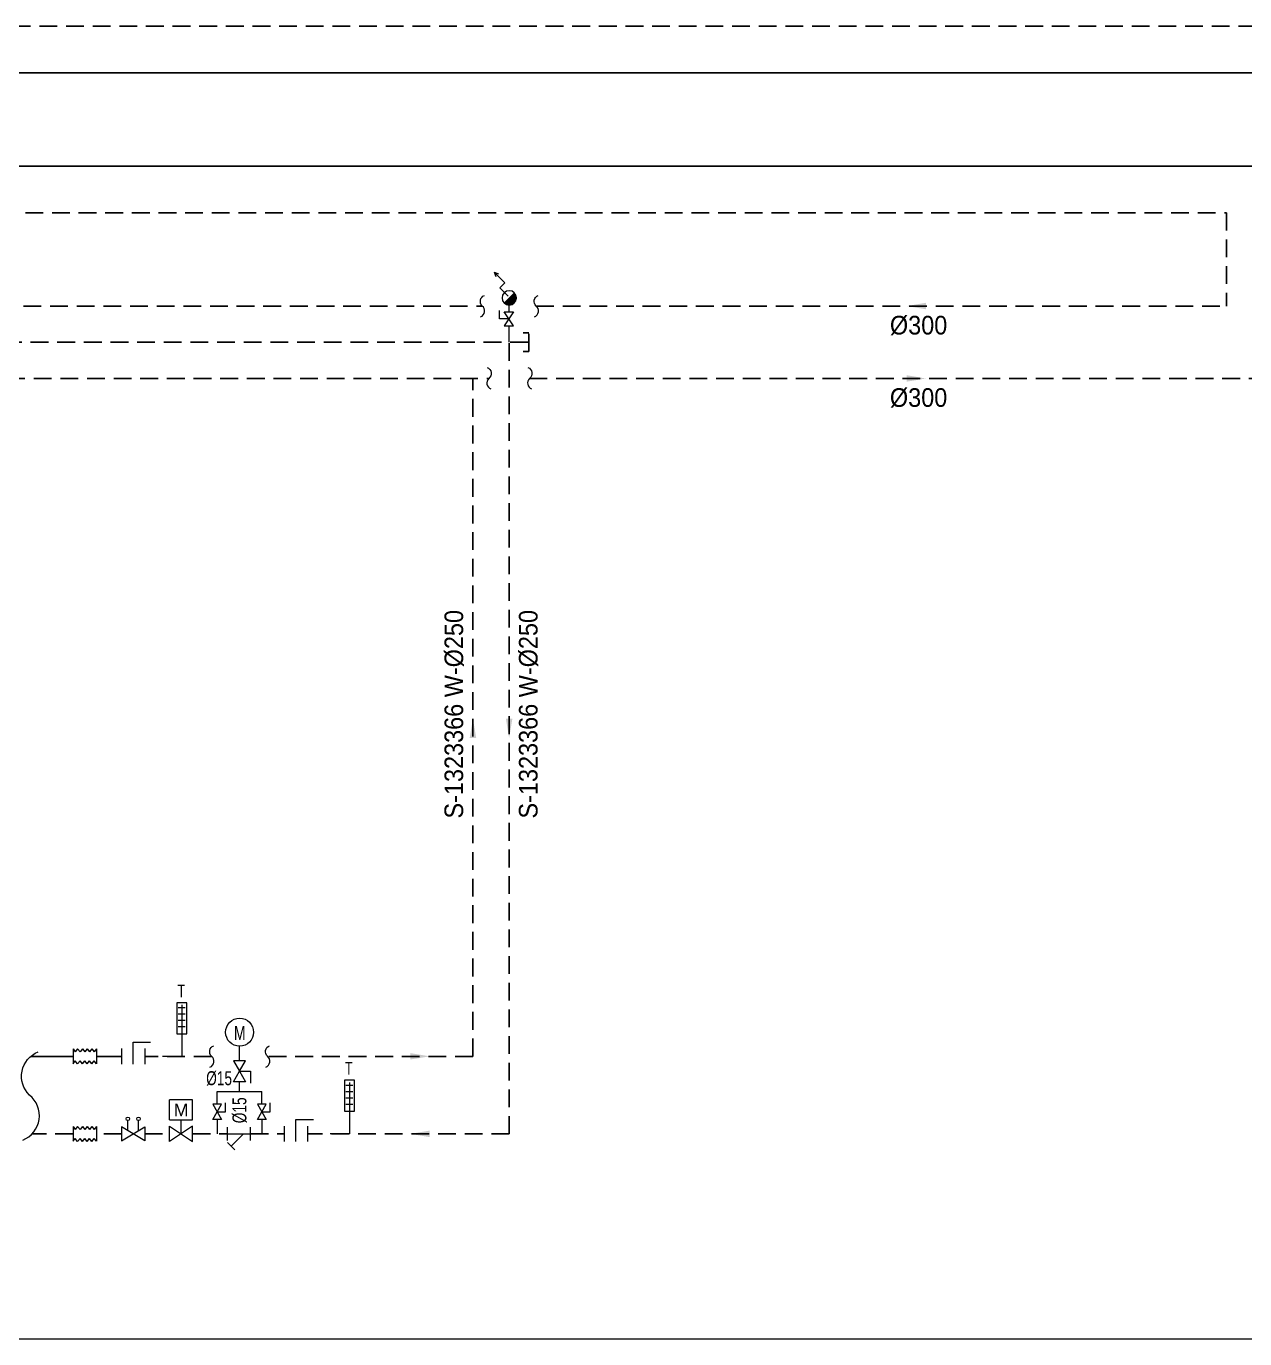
# Model space of a CAD drawing. Header units: centimetres. Extents: x 138114 to 163114, y -131897 to -111897.
# Drawn here: x 145178 to 146485, y -126674 to -125267 of the extents above; entities that cross this region are included whole.
import ezdxf

# ---------------------------------------------------------------- set-up
doc = ezdxf.new("R2010")
doc.units = ezdxf.units.CM
doc.header["$LTSCALE"] = 1.5
doc.linetypes.add('DASHED2', pattern=[9.525, 6.35, -3.175])
doc.layers.add('T-ISITMA', color=1, linetype='Continuous', lineweight=30)
doc.layers.add('T-WSHP-BORUSU', color=30, linetype='Continuous', lineweight=30)
for name, color, linetype in [('T-TEXT', 85, 'Continuous'), ('T-VANA', 135, 'Continuous'), ('T-VANA-TEXT', 63, 'Continuous'), ('T-WSHPTEXT', 53, 'Continuous')]:
    doc.layers.add(name, color=color, linetype=linetype)
doc.styles.add('ARIAL', font='arial.ttf', dxfattribs={"width": 0.85})
doc.styles.add('ROMANS', font='arial.ttf', dxfattribs={"width": 0.7})
doc.styles.get("Standard").update_dxf_attribs({"font": 'arial.ttf'})

# ---------------------------------------------------------------- blocks, each defined once
blk = doc.blocks.new('A$C2E7A051A')
for p, q in [((-5, -3.09), (-3, -1.53)), ((-5, -3.09), (-3, -4.66)), ((-5, -6.23), (-3, -4.66)), ((-5, -6.23), (-3, -7.79)), ((-5, -9.36), (-3, -7.79)), ((-4.95, 0), (-3, -1.53)), ((5, 0), (-4.95, 0)), ((4.95, 0), (3, -1.53)), ((5, -3.09), (3, -1.53)), ((5, -3.09), (3, -4.66)), ((5, -6.23), (3, -4.66)), ((5, -6.23), (3, -7.79)), ((5, -9.36), (3, -7.79)), ((-5, -9.36), (-3, -10.93)), ((-5, -12.49), (-3, -10.93)), ((-5, -12.49), (-3, -14.06)), ((-4.93, -15.57), (-3, -14.06)), ((5, -15.57), (-4.93, -15.57)), ((5, -9.36), (3, -10.93)), ((5, -12.49), (3, -10.93)), ((5, -12.49), (3, -14.06)), ((4.93, -15.57), (3, -14.06))]:
    blk.add_line(p, q)
blk = doc.blocks.new('trmmtr')
at = {"layer": 'T-VANA'}
for p, q in [((30.5, 65), (21, 65)), ((30.5, 56.5), (21, 56.5)), ((25.9, 69), (25.9, 0)), ((30.5, 48), (21, 48)), ((30.5, 39.5), (21, 39.5)), ((25.9, 0), (0, 0))]:
    blk.add_line(p, q, dxfattribs=at)
blk.add_lwpolyline([(32.5, 71.8), (19.2, 71.8), (19.2, 30.3), (32.5, 30.3)], close=True, dxfattribs=at)
at = {"layer": 'T-VANA', "style": 'ROMANS', "width": 0.7}
blk.add_text('T', height=17, dxfattribs=at).set_placement((20.1, 79.2))
blk = doc.blocks.new('KELEBEK')
for p, q in [((6.7, 10), (-6.7, 10)), ((6.7, -10), (-6.7, -10))]:
    blk.add_line(p, q)
blk.add_lwpolyline([(-6.7, 0), (12.2, 0), (12.2, -15)])
blk = doc.blocks.new('UITNRXDTFYESER')
for p, q in [((12.5, 36.4), (-12.5, 36.4)), ((-12.5, 15), (-12.5, 36.4)), ((12.5, 15), (12.5, 36.4)), ((-12.5, 15), (12.5, 15)), ((0, 0), (0, 15)), ((-12.5, -8.3), (-12.5, 8.3)), ((12.5, 8.3), (-12.5, -8.3)), ((-12.5, 8.3), (12.5, -8.3)), ((12.5, -8.3), (12.5, 8.3))]:
    blk.add_line(p, q)
at = {"text_generation_flag": 4}
blk.add_text('M', height=13.6, rotation=180, dxfattribs=at).set_placement((8.1, 18.8))
blk = doc.blocks.new('A$C031019F5')
for p, q in [((30, 9.2), (0, -9.2)), ((0, 9.2), (30, -9.2)), ((0, -9.2), (0, 9.2)), ((30, -9.2), (30, 9.2)), ((8.1, -4.2), (8.1, -17.2)), ((21.9, -4.2), (21.9, -17.2))]:
    blk.add_line(p, q)
for centre in [(8.1, -19.4), (21.9, -19.4)]:
    blk.add_circle(centre, 2.25)
blk = doc.blocks.new('GTNZSDFGSDF')
for p, q in [((7.2, 25), (-7.2, 25)), ((0, 0), (0, 25)), ((0, 17.4), (13.3, 4.2)), ((7.2, 0), (-7.2, 0)), ((17.1, 8), (9.4, 0.3))]:
    blk.add_line(p, q)
blk = doc.blocks.new('VANA')
at = {"layer": 'T-VANA'}
for p, q in [((-12.5, 7.2), (-12.5, -7.2)), ((0, 0), (-12.5, 7.2)), ((-12.5, -7.2), (0, 0)), ((0, 13.2), (14.5, 13.2)), ((0, 0), (0, 13.2)), ((0, 0), (12.5, 7.2)), ((12.5, -7.2), (0, 0)), ((12.5, 7.2), (12.5, -7.2))]:
    blk.add_line(p, q, dxfattribs=at)
blk = doc.blocks.new('gfdbfcg vf')
for p, q in [((0, 33), (0, 48.6)), ((-6.5, 33), (0, 21.8)), ((6.5, 33), (-6.5, 33)), ((0, 21.8), (6.5, 33)), ((-6.5, 10.5), (0, 21.8)), ((0, 21.8), (6.5, 10.5)), ((0, 21.8), (11.9, 21.8)), ((11.9, 21.8), (11.9, 8.8)), ((6.5, 10.5), (-6.5, 10.5)), ((0, 0), (0, 10.5))]:
    blk.add_line(p, q)
blk.add_circle((0, 63.6), 15)
at = {"style": 'ROMANS', "text_generation_flag": 4, "width": 0.7}
blk.add_text('M', height=15.3, rotation=180, dxfattribs=at).set_placement((6.5, 55.1))
blk = doc.blocks.new('Kesme')
blk.add_lwpolyline([(-21.54, -0.22, 0.576786), (-4.81, -2.72, -0.54493), (11.29, -5.93)], format="xyb")
blk = doc.blocks.new('A$C5C5A6AF1')
at = {"linetype": 'Continuous'}
blk.add_lwpolyline([(4.3, 0), (-4.3, 13), (4.3, 13), (-4.3, 0)], close=True, dxfattribs=at)
blk.add_lwpolyline([(0, 6.5), (-8.7, 6.5), (-8.7, -1.4)], dxfattribs=at)
blk = doc.blocks.new('P')
for points in [[(0, 16.9), (35.4, 52.3), (56.6, 31.1), (102.5, 77), (83.7, 70.2)], [(102.5, 77), (95.7, 58.2)]]:
    blk.add_lwpolyline(points)
blk = doc.blocks.new('A$C52EE5F1D')
h = blk.add_hatch()
h.set_pattern_fill('ANSI31', color=256, scale=5, angle=-90, style=0)
h.set_pattern_definition([(315, (-8947.321, 100.9137), (0.44194174, 0.44194174), [])])
h.paths.add_polyline_path([(-5.6, 52.9, 0.668179), (-0.1, 39.8, 0.198912), (5.3, 42)])
for p, q in [((-5.6, 52.9), (5.3, 42)), ((0.2, 39.8), (0.2, 32.5)), ((0, 0), (0, 17.5))]:
    blk.add_line(p, q)
blk.add_circle((-0.1, 47.5), 7.67)
for name, p, xscale, yscale, zscale, rotation in [('P', (-3.2, 49.4), -0.25, 0.25, 0.25, 270), ('A$C5C5A6AF1', (0.2, 32.5), 1.151997189153917, 1.151997189153917, 1.151997189153917, 180)]:
    blk.add_blockref(name, p, dxfattribs=dict(xscale=xscale, yscale=yscale, zscale=zscale, rotation=rotation))

msp = doc.modelspace()

# ---------------------------------------------------------------- linework, layer by layer
msp.add_line((142191.9, -126674.3), (156563.1, -126674.3))
at = {"layer": 'T-ISITMA', "linetype": 'DASHED2', "ltscale": 2}
msp.add_line((143420.9, -125267), (152526.2, -125267), dxfattribs=at)
at = {"layer": 'T-ISITMA'}
msp.add_line((143434.4, -125317), (152555.1, -125317), dxfattribs=at)
at = {"layer": 'T-TEXT', "linetype": 'Continuous'}
for points in [[(146143.5, -125570.5), (146143.5, -125563.5), (146122.7, -125567)], [(146122.7, -125648.1), (146122.7, -125641.2), (146143.5, -125644.7)], [(145661, -126030.2), (145654, -126030.2), (145657.5, -126009.4)], [(145699.8, -126009.4), (145692.8, -126009.4), (145696.3, -126030.2)], [(145590.3, -126368, 54498917), (145590.3, -126374.9, 54498917), (145611.1, -126371.5, 54498917)], [(145611.1, -126451.1, 54498917), (145611.1, -126458.1, 54498917), (145590.3, -126454.6, 54498917)]]:
    msp.add_solid(points, dxfattribs=at)
at = {"layer": 'T-VANA'}
for p, q in [((145383.2, -126422.6, 5407244489.5), (145383.2, -126409.2, 5407244489.5)), ((145383.2, -126409.2, 5407244489.5), (145431.1, -126409.2, 5407244489.5)), ((145431.1, -126422.6, 5407244489.5), (145431.1, -126409.2, 5407244489.5)), ((145383.2, -126439.3, 5407244489.5), (145383.2, -126454.6, 5407244489.5)), ((145431.1, -126439.3, 5407244489.5), (145431.1, -126454.6, 5407244489.5))]:
    msp.add_line(p, q, dxfattribs=at)
at = {"layer": 'T-WSHP-BORUSU'}
for p, q in [((143420.9, -125417), (148353.1, -125417)), ((145228.6, -126371.5), (145183.2, -126371.5)), ((145280.6, -126371.5), (145253.6, -126371.5))]:
    msp.add_line(p, q, dxfattribs=at)
at = {"layer": 'T-WSHP-BORUSU', "linetype": 'DASHED2', "ltscale": 2}
for p, q in [((143434.4, -125467), (146465.8, -125467)), ((146465.8, -125467), (146465.8, -125567)), ((144118.2, -125567), (145667.5, -125567)), ((145725.2, -125567), (146465.8, -125567)), ((144211.6, -125605.8), (145717.5, -125605.8)), ((145696.3, -126454.6), (145696.3, -125605.8)), ((144243.5, -125644.7), (145674.5, -125644.7)), ((145657.5, -126371.5), (145657.5, -125644.7)), ((145718.2, -125644.7), (146504.7, -125644.7)), ((145377.2, -126371.5), (145305.6, -126371.5)), ((145657.5, -126371.5), (145437.1, -126371.5)), ((145228.6, -126454.6), (145184.6, -126454.6)), ((145280.6, -126454.6), (145253.6, -126454.6)), ((145305.6, -126454.6), (145331.9, -126454.6)), ((145356.9, -126454.6), (145394.1, -126454.6)), ((145419.1, -126454.6), (145455.2, -126454.6)), ((145696.3, -126454.6), (145480.2, -126454.6))]:
    msp.add_line(p, q, dxfattribs=at)
msp.add_lwpolyline([(145711.5, -125615.8), (145717.5, -125615.8), (145717.5, -125595.8), (145711.5, -125595.8)], dxfattribs=at)

# ---------------------------------------------------------------- block references
at = {"layer": 'T-TEXT'}
for p, xscale, yscale, zscale, rotation in [((145665.6, -125563.6), 0.7, 0.7, 0.7, 90.00000000000001), ((145723.3, -125563.6, -1622997168.2), 0.7, 0.7, 0.7, 90.00000000000001), ((145672.6, -125648), -0.7, 0.7, 0.7, 90), ((145716.3, -125648, -427252232.2), -0.7, 0.7, 0.7, 90), ((145174.1, -126399.2, 54498917), 2.88, 2.88, 2.88, 90.00000000000001), ((145375.3, -126368.1, 471569911.2), 0.7, 0.7, 0.7, 90.00000000000001), ((145435.2, -126368.1, 471569911.2), 0.7, 0.7, 0.7, 90.00000000000001)]:
    msp.add_blockref('Kesme', p, dxfattribs=dict(at, xscale=xscale, yscale=yscale, zscale=zscale, rotation=rotation))
at = {"layer": 'T-VANA'}
for name, p, xscale, yscale, zscale in [('A$C52EE5F1D', (145696.3, -125605.8), -0.9999983333400452, 0.9999983333400452, 0.9999983333400452), ('trmmtr', (145324.6, -126371.5, -1084084984.4), 0.8000000000029104, 0.8000000000029104, 0.8000000000029104), ('gfdbfcg vf', (145407.2, -126409.2, 5407244489.5), 0.9996826404316091, 0.9996826404316091, 0.9996826404316091), ('trmmtr', (145504.3, -126454.6, 54498917), 0.8000000000029104, 0.8000000000029104, 0.8000000000029104)]:
    msp.add_blockref(name, p, dxfattribs=dict(at, xscale=xscale, yscale=yscale, zscale=zscale))
for name, p, xscale, yscale, zscale, rotation in [('KELEBEK', (145293.1, -126371.5, -1084084984.4), 1.25, 1.25, 1.25, 89.99999949846142), ('A$C2E7A051A', (145228.6, -126371.5, -1084084984.4), 1.60515087172098, 1.60515087172098, 1.60515087172098, 89.99999949846142), ('VANA', (145383.2, -126431, 5407244489.5), -0.666666666669092, 0.666666666669092, 0.666666666669092, 270), ('VANA', (145431.1, -126431, 5407244489.5), -0.666666666669092, 0.666666666669092, 0.666666666669092, 270), ('A$C031019F5', (145305.6, -126454.6, 54498917), 0.8320742430223618, 0.8320742430223618, 0.8320742430223618, 180), ('KELEBEK', (145467.7, -126454.6, 5407244489.5), 1.25, 1.25, 1.25, 90.00000000000001), ('A$C2E7A051A', (145228.6, -126454.6, -1084084984.4), 1.60515087172098, 1.60515087172098, 1.60515087172098, 89.99999949846142)]:
    msp.add_blockref(name, p, dxfattribs=dict(at, xscale=xscale, yscale=yscale, zscale=zscale, rotation=rotation))
msp.add_blockref('UITNRXDTFYESER', (145344.4, -126454.6, 2730871703.2), dxfattribs=at)
at = {"layer": 'T-VANA', "rotation": 270}
msp.add_blockref('GTNZSDFGSDF', (145394.1, -126454.6, 5407244489.5), dxfattribs=at)

# ---------------------------------------------------------------- texts
at = {"layer": 'T-VANA-TEXT', "style": 'ARIAL', "width": 0.7}
msp.add_text('%%C15', height=15, dxfattribs=at).set_placement((145371.4, -126402.4, 6659707057.6))
msp.add_text('%%C15', height=15, rotation=90, dxfattribs=at).set_placement((145414.5, -126443.2, 6659707057.6))
at = {"layer": 'T-WSHPTEXT', "style": 'ARIAL', "width": 0.9}
for p in [(146104.7, -125597.5, 8029185549.4), (146104.7, -125675.1, 8029185549.4)]:
    msp.add_text('%%C300', height=20, dxfattribs=at).set_placement(p)
for p in [(145647, -126116.5, 4443094637.6), (145726.8, -126116.5, 4443094637.6)]:
    msp.add_text('S-1323366 W-%%C250', height=20, rotation=90, dxfattribs=at).set_placement(p)

doc.saveas('drawing.dxf')
